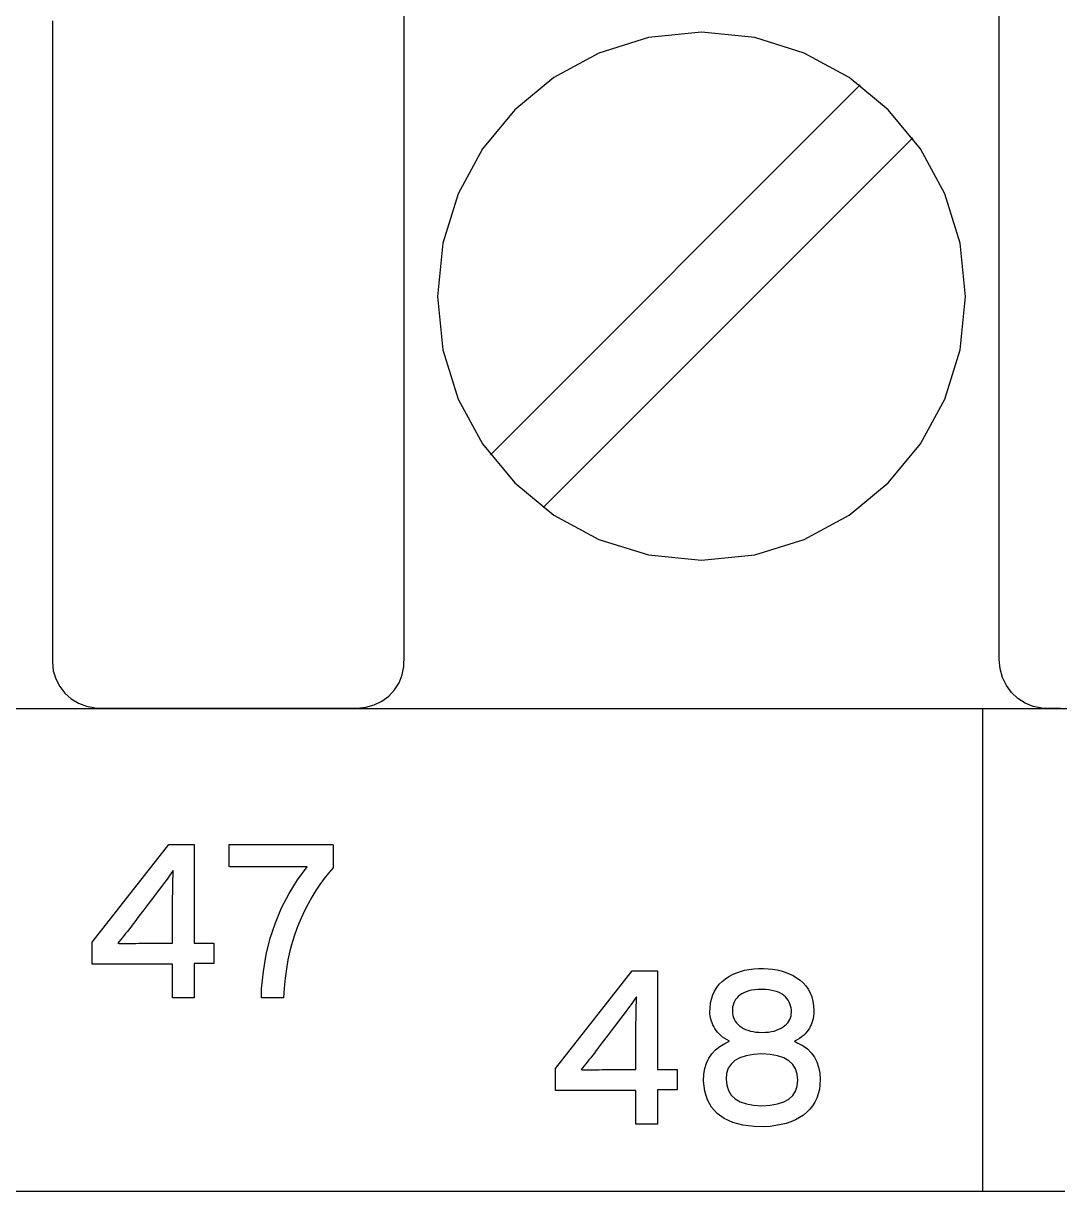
# Model space of a CAD drawing. Extents: x 1 to 47.7, y 0.2 to 35.
# Drawn here: x 41.941 to 42.598, y 10.665 to 11.405 of the extents above; entities that cross this region are included whole.
import ezdxf

# ---------------------------------------------------------------- set-up
doc = ezdxf.new("R2010")
doc.units = 0
doc.header["$MEASUREMENT"] = 0
for name, color, linetype in [('5_1___24__TARGET_LEDS___12', 7, 'CONTINUOUS'), ('6_1__EMPTY_IO_BOARD_POSITI', 7, 'CONTINUOUS'), ('6_2___8__INDEPENDENT_INPUT', 7, 'CONTINUOUS'), ('6_3___8__OPTOISO_INDEPENDE', 7, 'CONTINUOUS'), ('6_4___24__OPTOISO_INDEPEND', 7, 'CONTINUOUS'), ('6_5___8__INDEPENDENT_INPUT', 7, 'CONTINUOUS'), ('6_6___8__INDEPENDENT_INPUT', 7, 'CONTINUOUS'), ('6_7___8__OPTOISO_INDEPENDE', 7, 'CONTINUOUS'), ('6_8___8__OPTOISO_INDEPENDE', 7, 'CONTINUOUS'), ('8_0_____DWG', 7, 'CONTINUOUS')]:
    doc.layers.add(name, color=color, linetype=linetype)

msp = doc.modelspace()

# ---------------------------------------------------------------- linework, layer by layer
at = {"layer": '5_1___24__TARGET_LEDS___12'}
for points in [[(42.59827, 10.97097), (42.59617, 10.97097), (42.594, 10.97097), (42.59202, 10.97097), (42.59046, 10.97097), (42.58956, 10.97097), (42.58655, 10.97111), (42.58101, 10.9722), (42.57589, 10.97429), (42.57128, 10.97726), (42.56728, 10.98102), (42.564, 10.98547), (42.56153, 10.99049), (42.55998, 10.99599), (42.55943, 11.00187), (42.55943, 11.01845), (42.55943, 11.06256), (42.55943, 11.12573), (42.55943, 11.19948), (42.55943, 11.27535), (42.55943, 11.34487), (42.55943, 11.39957), (42.55943, 11.43097)], [(41.95946, 11.40656), (41.95946, 11.37683), (41.95946, 11.32506), (41.95946, 11.25926), (41.95946, 11.18744), (41.95946, 11.11763), (41.95946, 11.05784), (41.95946, 11.01609), (41.95946, 11.00039), (41.96, 10.99482), (41.96155, 10.98962), (41.96402, 10.98486), (41.96731, 10.98066), (41.97131, 10.9771), (41.97592, 10.97428), (41.98104, 10.97231), (41.98657, 10.97128), (41.99108, 10.97114), (42.00288, 10.97114), (42.02343, 10.97114), (42.04956, 10.97114), (42.07806, 10.97114), (42.10577, 10.97114), (42.12951, 10.97114), (42.14608, 10.97114), (42.15231, 10.97114), (42.15801, 10.97167), (42.16335, 10.97319), (42.16823, 10.97559), (42.17254, 10.97879), (42.17619, 10.98269), (42.17908, 10.98718), (42.1811, 10.99217), (42.18217, 10.99757), (42.1823, 11.00448), (42.1823, 11.03421), (42.1823, 11.08598), (42.1823, 11.15178), (42.1823, 11.2236), (42.1823, 11.29341), (42.1823, 11.3532), (42.1823, 11.39495), (42.1823, 11.41065)], [(42.237, 11.13171), (42.47127, 11.36598)], [(42.27042, 11.09829), (42.50469, 11.33255)], [(41.27577, 10.97097), (41.40918, 10.97097), (41.53902, 10.97097), (41.66485, 10.97097), (41.78623, 10.97097), (41.90271, 10.97097), (42.01385, 10.97097), (42.1192, 10.97097), (42.2183, 10.97097), (42.31073, 10.97097), (42.39603, 10.97097), (42.43587, 10.97097), (42.47376, 10.97097), (42.50965, 10.97097), (42.54348, 10.97097), (42.57519, 10.97097), (42.60473, 10.97097)]]:
    msp.add_lwpolyline(points, dxfattribs=at)
msp.add_lwpolyline([(42.20342, 11.23194), (42.20682, 11.19826), (42.21657, 11.16689), (42.23201, 11.13851), (42.25245, 11.11379), (42.27722, 11.09339), (42.30566, 11.07799), (42.3371, 11.06826), (42.37085, 11.06487), (42.40455, 11.06826), (42.43594, 11.07799), (42.46435, 11.09339), (42.48911, 11.11379), (42.50954, 11.13851), (42.52496, 11.16689), (42.53471, 11.19826), (42.53811, 11.23194), (42.53471, 11.26565), (42.52496, 11.29706), (42.50954, 11.3255), (42.48911, 11.3503), (42.46435, 11.37076), (42.43594, 11.38622), (42.40455, 11.39599), (42.37085, 11.39939), (42.3371, 11.39599), (42.30566, 11.38622), (42.27722, 11.37076), (42.25245, 11.3503), (42.23201, 11.3255), (42.21657, 11.29706), (42.20682, 11.26565)], close=True, dxfattribs=at)
at = {"layer": '6_1__EMPTY_IO_BOARD_POSITI'}
msp.add_lwpolyline([(42.59889, 10.97072), (42.55624, 10.97072), (42.5094, 10.97072), (42.45851, 10.97072), (42.40373, 10.97072), (42.34521, 10.97072), (42.28311, 10.97072), (42.21757, 10.97072), (42.14876, 10.97072), (42.07682, 10.97072), (42.00191, 10.97072), (41.92417, 10.97072), (41.84377, 10.97072), (41.76086, 10.97072), (41.67558, 10.97072), (41.5881, 10.97072), (41.49856, 10.97072), (41.40712, 10.97072), (41.21914, 10.97072)], dxfattribs=at)
at = {"layer": '6_2___8__INDEPENDENT_INPUT'}
for points in [[(42.59827, 10.97097), (42.59617, 10.97097), (42.594, 10.97097), (42.59202, 10.97097), (42.59046, 10.97097), (42.58956, 10.97097), (42.58655, 10.97111), (42.58101, 10.9722), (42.57589, 10.97429), (42.57128, 10.97726), (42.56728, 10.98102), (42.564, 10.98547), (42.56153, 10.99049), (42.55998, 10.99599), (42.55943, 11.00187), (42.55943, 11.01845), (42.55943, 11.06256), (42.55943, 11.12573), (42.55943, 11.19948), (42.55943, 11.27535), (42.55943, 11.34487), (42.55943, 11.39957), (42.55943, 11.43097)], [(41.95946, 11.40656), (41.95946, 11.37683), (41.95946, 11.32506), (41.95946, 11.25926), (41.95946, 11.18744), (41.95946, 11.11763), (41.95946, 11.05784), (41.95946, 11.01609), (41.95946, 11.00039), (41.96, 10.99482), (41.96155, 10.98962), (41.96402, 10.98486), (41.96731, 10.98066), (41.97131, 10.9771), (41.97592, 10.97428), (41.98104, 10.97231), (41.98657, 10.97128), (41.99108, 10.97114), (42.00288, 10.97114), (42.02343, 10.97114), (42.04956, 10.97114), (42.07806, 10.97114), (42.10577, 10.97114), (42.12951, 10.97114), (42.14608, 10.97114), (42.15231, 10.97114), (42.15801, 10.97167), (42.16335, 10.97319), (42.16823, 10.97559), (42.17254, 10.97879), (42.17619, 10.98269), (42.17908, 10.98718), (42.1811, 10.99217), (42.18217, 10.99757), (42.1823, 11.00448), (42.1823, 11.03421), (42.1823, 11.08598), (42.1823, 11.15178), (42.1823, 11.2236), (42.1823, 11.29341), (42.1823, 11.3532), (42.1823, 11.39495), (42.1823, 11.41065)], [(42.237, 11.13171), (42.47127, 11.36598)], [(42.27042, 11.09829), (42.50469, 11.33255)], [(41.27577, 10.97097), (41.40918, 10.97097), (41.53902, 10.97097), (41.66485, 10.97097), (41.78623, 10.97097), (41.90271, 10.97097), (42.01385, 10.97097), (42.1192, 10.97097), (42.2183, 10.97097), (42.31073, 10.97097), (42.39603, 10.97097), (42.43587, 10.97097), (42.47376, 10.97097), (42.50965, 10.97097), (42.54348, 10.97097), (42.57519, 10.97097), (42.60473, 10.97097)]]:
    msp.add_lwpolyline(points, dxfattribs=at)
msp.add_lwpolyline([(42.20342, 11.23194), (42.20682, 11.19826), (42.21657, 11.16689), (42.23201, 11.13851), (42.25245, 11.11379), (42.27722, 11.09339), (42.30566, 11.07799), (42.3371, 11.06826), (42.37085, 11.06487), (42.40455, 11.06826), (42.43594, 11.07799), (42.46435, 11.09339), (42.48911, 11.11379), (42.50954, 11.13851), (42.52496, 11.16689), (42.53471, 11.19826), (42.53811, 11.23194), (42.53471, 11.26565), (42.52496, 11.29706), (42.50954, 11.3255), (42.48911, 11.3503), (42.46435, 11.37076), (42.43594, 11.38622), (42.40455, 11.39599), (42.37085, 11.39939), (42.3371, 11.39599), (42.30566, 11.38622), (42.27722, 11.37076), (42.25245, 11.3503), (42.23201, 11.3255), (42.21657, 11.29706), (42.20682, 11.26565)], close=True, dxfattribs=at)
at = {"layer": '6_3___8__OPTOISO_INDEPENDE'}
for points in [[(42.59827, 10.97097), (42.59617, 10.97097), (42.594, 10.97097), (42.59202, 10.97097), (42.59046, 10.97097), (42.58956, 10.97097), (42.58655, 10.97111), (42.58101, 10.9722), (42.57589, 10.97429), (42.57128, 10.97726), (42.56728, 10.98102), (42.564, 10.98547), (42.56153, 10.99049), (42.55998, 10.99599), (42.55943, 11.00187), (42.55943, 11.01845), (42.55943, 11.06256), (42.55943, 11.12573), (42.55943, 11.19948), (42.55943, 11.27535), (42.55943, 11.34487), (42.55943, 11.39957), (42.55943, 11.43097)], [(41.95946, 11.40656), (41.95946, 11.37683), (41.95946, 11.32506), (41.95946, 11.25926), (41.95946, 11.18744), (41.95946, 11.11763), (41.95946, 11.05784), (41.95946, 11.01609), (41.95946, 11.00039), (41.96, 10.99482), (41.96155, 10.98962), (41.96402, 10.98486), (41.96731, 10.98066), (41.97131, 10.9771), (41.97592, 10.97428), (41.98104, 10.97231), (41.98657, 10.97128), (41.99108, 10.97114), (42.00288, 10.97114), (42.02343, 10.97114), (42.04956, 10.97114), (42.07806, 10.97114), (42.10577, 10.97114), (42.12951, 10.97114), (42.14608, 10.97114), (42.15231, 10.97114), (42.15801, 10.97167), (42.16335, 10.97319), (42.16823, 10.97559), (42.17254, 10.97879), (42.17619, 10.98269), (42.17908, 10.98718), (42.1811, 10.99217), (42.18217, 10.99757), (42.1823, 11.00448), (42.1823, 11.03421), (42.1823, 11.08598), (42.1823, 11.15178), (42.1823, 11.2236), (42.1823, 11.29341), (42.1823, 11.3532), (42.1823, 11.39495), (42.1823, 11.41065)], [(42.237, 11.13171), (42.47127, 11.36598)], [(42.27042, 11.09829), (42.50469, 11.33255)], [(41.27577, 10.97097), (41.40918, 10.97097), (41.53902, 10.97097), (41.66485, 10.97097), (41.78623, 10.97097), (41.90271, 10.97097), (42.01385, 10.97097), (42.1192, 10.97097), (42.2183, 10.97097), (42.31073, 10.97097), (42.39603, 10.97097), (42.43587, 10.97097), (42.47376, 10.97097), (42.50965, 10.97097), (42.54348, 10.97097), (42.57519, 10.97097), (42.60473, 10.97097)]]:
    msp.add_lwpolyline(points, dxfattribs=at)
msp.add_lwpolyline([(42.20342, 11.23194), (42.20682, 11.19826), (42.21657, 11.16689), (42.23201, 11.13851), (42.25245, 11.11379), (42.27722, 11.09339), (42.30566, 11.07799), (42.3371, 11.06826), (42.37085, 11.06487), (42.40455, 11.06826), (42.43594, 11.07799), (42.46435, 11.09339), (42.48911, 11.11379), (42.50954, 11.13851), (42.52496, 11.16689), (42.53471, 11.19826), (42.53811, 11.23194), (42.53471, 11.26565), (42.52496, 11.29706), (42.50954, 11.3255), (42.48911, 11.3503), (42.46435, 11.37076), (42.43594, 11.38622), (42.40455, 11.39599), (42.37085, 11.39939), (42.3371, 11.39599), (42.30566, 11.38622), (42.27722, 11.37076), (42.25245, 11.3503), (42.23201, 11.3255), (42.21657, 11.29706), (42.20682, 11.26565)], close=True, dxfattribs=at)
at = {"layer": '6_4___24__OPTOISO_INDEPEND'}
for points in [[(42.59827, 10.97097), (42.59617, 10.97097), (42.594, 10.97097), (42.59202, 10.97097), (42.59046, 10.97097), (42.58956, 10.97097), (42.58655, 10.97111), (42.58101, 10.9722), (42.57589, 10.97429), (42.57128, 10.97726), (42.56728, 10.98102), (42.564, 10.98547), (42.56153, 10.99049), (42.55998, 10.99599), (42.55943, 11.00187), (42.55943, 11.01845), (42.55943, 11.06256), (42.55943, 11.12573), (42.55943, 11.19948), (42.55943, 11.27535), (42.55943, 11.34487), (42.55943, 11.39957), (42.55943, 11.43097)], [(41.95946, 11.40656), (41.95946, 11.37683), (41.95946, 11.32506), (41.95946, 11.25926), (41.95946, 11.18744), (41.95946, 11.11763), (41.95946, 11.05784), (41.95946, 11.01609), (41.95946, 11.00039), (41.96, 10.99482), (41.96155, 10.98962), (41.96402, 10.98486), (41.96731, 10.98066), (41.97131, 10.9771), (41.97592, 10.97428), (41.98104, 10.97231), (41.98657, 10.97128), (41.99108, 10.97114), (42.00288, 10.97114), (42.02343, 10.97114), (42.04956, 10.97114), (42.07806, 10.97114), (42.10577, 10.97114), (42.12951, 10.97114), (42.14608, 10.97114), (42.15231, 10.97114), (42.15801, 10.97167), (42.16335, 10.97319), (42.16823, 10.97559), (42.17254, 10.97879), (42.17619, 10.98269), (42.17908, 10.98718), (42.1811, 10.99217), (42.18217, 10.99757), (42.1823, 11.00448), (42.1823, 11.03421), (42.1823, 11.08598), (42.1823, 11.15178), (42.1823, 11.2236), (42.1823, 11.29341), (42.1823, 11.3532), (42.1823, 11.39495), (42.1823, 11.41065)], [(42.237, 11.13171), (42.47127, 11.36598)], [(42.27042, 11.09829), (42.50469, 11.33255)], [(41.27577, 10.97097), (41.40918, 10.97097), (41.53902, 10.97097), (41.66485, 10.97097), (41.78623, 10.97097), (41.90271, 10.97097), (42.01385, 10.97097), (42.1192, 10.97097), (42.2183, 10.97097), (42.31073, 10.97097), (42.39603, 10.97097), (42.43587, 10.97097), (42.47376, 10.97097), (42.50965, 10.97097), (42.54348, 10.97097), (42.57519, 10.97097), (42.60473, 10.97097)]]:
    msp.add_lwpolyline(points, dxfattribs=at)
msp.add_lwpolyline([(42.20342, 11.23194), (42.20682, 11.19826), (42.21657, 11.16689), (42.23201, 11.13851), (42.25245, 11.11379), (42.27722, 11.09339), (42.30566, 11.07799), (42.3371, 11.06826), (42.37085, 11.06487), (42.40455, 11.06826), (42.43594, 11.07799), (42.46435, 11.09339), (42.48911, 11.11379), (42.50954, 11.13851), (42.52496, 11.16689), (42.53471, 11.19826), (42.53811, 11.23194), (42.53471, 11.26565), (42.52496, 11.29706), (42.50954, 11.3255), (42.48911, 11.3503), (42.46435, 11.37076), (42.43594, 11.38622), (42.40455, 11.39599), (42.37085, 11.39939), (42.3371, 11.39599), (42.30566, 11.38622), (42.27722, 11.37076), (42.25245, 11.3503), (42.23201, 11.3255), (42.21657, 11.29706), (42.20682, 11.26565)], close=True, dxfattribs=at)
at = {"layer": '6_5___8__INDEPENDENT_INPUT'}
for points in [[(42.59827, 10.97097), (42.59617, 10.97097), (42.594, 10.97097), (42.59202, 10.97097), (42.59046, 10.97097), (42.58956, 10.97097), (42.58655, 10.97111), (42.58101, 10.9722), (42.57589, 10.97429), (42.57128, 10.97726), (42.56728, 10.98102), (42.564, 10.98547), (42.56153, 10.99049), (42.55998, 10.99599), (42.55943, 11.00187), (42.55943, 11.01845), (42.55943, 11.06256), (42.55943, 11.12573), (42.55943, 11.19948), (42.55943, 11.27535), (42.55943, 11.34487), (42.55943, 11.39957), (42.55943, 11.43097)], [(41.95946, 11.40656), (41.95946, 11.37683), (41.95946, 11.32506), (41.95946, 11.25926), (41.95946, 11.18744), (41.95946, 11.11763), (41.95946, 11.05784), (41.95946, 11.01609), (41.95946, 11.00039), (41.96, 10.99482), (41.96155, 10.98962), (41.96402, 10.98486), (41.96731, 10.98066), (41.97131, 10.9771), (41.97592, 10.97428), (41.98104, 10.97231), (41.98657, 10.97128), (41.99108, 10.97114), (42.00288, 10.97114), (42.02343, 10.97114), (42.04956, 10.97114), (42.07806, 10.97114), (42.10577, 10.97114), (42.12951, 10.97114), (42.14608, 10.97114), (42.15231, 10.97114), (42.15801, 10.97167), (42.16335, 10.97319), (42.16823, 10.97559), (42.17254, 10.97879), (42.17619, 10.98269), (42.17908, 10.98718), (42.1811, 10.99217), (42.18217, 10.99757), (42.1823, 11.00448), (42.1823, 11.03421), (42.1823, 11.08598), (42.1823, 11.15178), (42.1823, 11.2236), (42.1823, 11.29341), (42.1823, 11.3532), (42.1823, 11.39495), (42.1823, 11.41065)], [(42.237, 11.13171), (42.47127, 11.36598)], [(42.27042, 11.09829), (42.50469, 11.33255)], [(41.27577, 10.97097), (41.40918, 10.97097), (41.53902, 10.97097), (41.66485, 10.97097), (41.78623, 10.97097), (41.90271, 10.97097), (42.01385, 10.97097), (42.1192, 10.97097), (42.2183, 10.97097), (42.31073, 10.97097), (42.39603, 10.97097), (42.43587, 10.97097), (42.47376, 10.97097), (42.50965, 10.97097), (42.54348, 10.97097), (42.57519, 10.97097), (42.60473, 10.97097)]]:
    msp.add_lwpolyline(points, dxfattribs=at)
msp.add_lwpolyline([(42.20342, 11.23194), (42.20682, 11.19826), (42.21657, 11.16689), (42.23201, 11.13851), (42.25245, 11.11379), (42.27722, 11.09339), (42.30566, 11.07799), (42.3371, 11.06826), (42.37085, 11.06487), (42.40455, 11.06826), (42.43594, 11.07799), (42.46435, 11.09339), (42.48911, 11.11379), (42.50954, 11.13851), (42.52496, 11.16689), (42.53471, 11.19826), (42.53811, 11.23194), (42.53471, 11.26565), (42.52496, 11.29706), (42.50954, 11.3255), (42.48911, 11.3503), (42.46435, 11.37076), (42.43594, 11.38622), (42.40455, 11.39599), (42.37085, 11.39939), (42.3371, 11.39599), (42.30566, 11.38622), (42.27722, 11.37076), (42.25245, 11.3503), (42.23201, 11.3255), (42.21657, 11.29706), (42.20682, 11.26565)], close=True, dxfattribs=at)
at = {"layer": '6_6___8__INDEPENDENT_INPUT'}
for points in [[(42.59827, 10.97097), (42.59617, 10.97097), (42.594, 10.97097), (42.59202, 10.97097), (42.59046, 10.97097), (42.58956, 10.97097), (42.58655, 10.97111), (42.58101, 10.9722), (42.57589, 10.97429), (42.57128, 10.97726), (42.56728, 10.98102), (42.564, 10.98547), (42.56153, 10.99049), (42.55998, 10.99599), (42.55943, 11.00187), (42.55943, 11.01845), (42.55943, 11.06256), (42.55943, 11.12573), (42.55943, 11.19948), (42.55943, 11.27535), (42.55943, 11.34487), (42.55943, 11.39957), (42.55943, 11.43097)], [(41.95946, 11.40656), (41.95946, 11.37683), (41.95946, 11.32506), (41.95946, 11.25926), (41.95946, 11.18744), (41.95946, 11.11763), (41.95946, 11.05784), (41.95946, 11.01609), (41.95946, 11.00039), (41.96, 10.99482), (41.96155, 10.98962), (41.96402, 10.98486), (41.96731, 10.98066), (41.97131, 10.9771), (41.97592, 10.97428), (41.98104, 10.97231), (41.98657, 10.97128), (41.99108, 10.97114), (42.00288, 10.97114), (42.02343, 10.97114), (42.04956, 10.97114), (42.07806, 10.97114), (42.10577, 10.97114), (42.12951, 10.97114), (42.14608, 10.97114), (42.15231, 10.97114), (42.15801, 10.97167), (42.16335, 10.97319), (42.16823, 10.97559), (42.17254, 10.97879), (42.17619, 10.98269), (42.17908, 10.98718), (42.1811, 10.99217), (42.18217, 10.99757), (42.1823, 11.00448), (42.1823, 11.03421), (42.1823, 11.08598), (42.1823, 11.15178), (42.1823, 11.2236), (42.1823, 11.29341), (42.1823, 11.3532), (42.1823, 11.39495), (42.1823, 11.41065)], [(42.237, 11.13171), (42.47127, 11.36598)], [(42.27042, 11.09829), (42.50469, 11.33255)], [(41.27577, 10.97097), (41.40918, 10.97097), (41.53902, 10.97097), (41.66485, 10.97097), (41.78623, 10.97097), (41.90271, 10.97097), (42.01385, 10.97097), (42.1192, 10.97097), (42.2183, 10.97097), (42.31073, 10.97097), (42.39603, 10.97097), (42.43587, 10.97097), (42.47376, 10.97097), (42.50965, 10.97097), (42.54348, 10.97097), (42.57519, 10.97097), (42.60473, 10.97097)]]:
    msp.add_lwpolyline(points, dxfattribs=at)
msp.add_lwpolyline([(42.20342, 11.23194), (42.20682, 11.19826), (42.21657, 11.16689), (42.23201, 11.13851), (42.25245, 11.11379), (42.27722, 11.09339), (42.30566, 11.07799), (42.3371, 11.06826), (42.37085, 11.06487), (42.40455, 11.06826), (42.43594, 11.07799), (42.46435, 11.09339), (42.48911, 11.11379), (42.50954, 11.13851), (42.52496, 11.16689), (42.53471, 11.19826), (42.53811, 11.23194), (42.53471, 11.26565), (42.52496, 11.29706), (42.50954, 11.3255), (42.48911, 11.3503), (42.46435, 11.37076), (42.43594, 11.38622), (42.40455, 11.39599), (42.37085, 11.39939), (42.3371, 11.39599), (42.30566, 11.38622), (42.27722, 11.37076), (42.25245, 11.3503), (42.23201, 11.3255), (42.21657, 11.29706), (42.20682, 11.26565)], close=True, dxfattribs=at)
at = {"layer": '6_7___8__OPTOISO_INDEPENDE'}
for points in [[(42.59827, 10.97097), (42.59617, 10.97097), (42.594, 10.97097), (42.59202, 10.97097), (42.59046, 10.97097), (42.58956, 10.97097), (42.58655, 10.97111), (42.58101, 10.9722), (42.57589, 10.97429), (42.57128, 10.97726), (42.56728, 10.98102), (42.564, 10.98547), (42.56153, 10.99049), (42.55998, 10.99599), (42.55943, 11.00187), (42.55943, 11.01845), (42.55943, 11.06256), (42.55943, 11.12573), (42.55943, 11.19948), (42.55943, 11.27535), (42.55943, 11.34487), (42.55943, 11.39957), (42.55943, 11.43097)], [(41.95946, 11.40656), (41.95946, 11.37683), (41.95946, 11.32506), (41.95946, 11.25926), (41.95946, 11.18744), (41.95946, 11.11763), (41.95946, 11.05784), (41.95946, 11.01609), (41.95946, 11.00039), (41.96, 10.99482), (41.96155, 10.98962), (41.96402, 10.98486), (41.96731, 10.98066), (41.97131, 10.9771), (41.97592, 10.97428), (41.98104, 10.97231), (41.98657, 10.97128), (41.99108, 10.97114), (42.00288, 10.97114), (42.02343, 10.97114), (42.04956, 10.97114), (42.07806, 10.97114), (42.10577, 10.97114), (42.12951, 10.97114), (42.14608, 10.97114), (42.15231, 10.97114), (42.15801, 10.97167), (42.16335, 10.97319), (42.16823, 10.97559), (42.17254, 10.97879), (42.17619, 10.98269), (42.17908, 10.98718), (42.1811, 10.99217), (42.18217, 10.99757), (42.1823, 11.00448), (42.1823, 11.03421), (42.1823, 11.08598), (42.1823, 11.15178), (42.1823, 11.2236), (42.1823, 11.29341), (42.1823, 11.3532), (42.1823, 11.39495), (42.1823, 11.41065)], [(42.237, 11.13171), (42.47127, 11.36598)], [(42.27042, 11.09829), (42.50469, 11.33255)], [(41.27577, 10.97097), (41.40918, 10.97097), (41.53902, 10.97097), (41.66485, 10.97097), (41.78623, 10.97097), (41.90271, 10.97097), (42.01385, 10.97097), (42.1192, 10.97097), (42.2183, 10.97097), (42.31073, 10.97097), (42.39603, 10.97097), (42.43587, 10.97097), (42.47376, 10.97097), (42.50965, 10.97097), (42.54348, 10.97097), (42.57519, 10.97097), (42.60473, 10.97097)]]:
    msp.add_lwpolyline(points, dxfattribs=at)
msp.add_lwpolyline([(42.20342, 11.23194), (42.20682, 11.19826), (42.21657, 11.16689), (42.23201, 11.13851), (42.25245, 11.11379), (42.27722, 11.09339), (42.30566, 11.07799), (42.3371, 11.06826), (42.37085, 11.06487), (42.40455, 11.06826), (42.43594, 11.07799), (42.46435, 11.09339), (42.48911, 11.11379), (42.50954, 11.13851), (42.52496, 11.16689), (42.53471, 11.19826), (42.53811, 11.23194), (42.53471, 11.26565), (42.52496, 11.29706), (42.50954, 11.3255), (42.48911, 11.3503), (42.46435, 11.37076), (42.43594, 11.38622), (42.40455, 11.39599), (42.37085, 11.39939), (42.3371, 11.39599), (42.30566, 11.38622), (42.27722, 11.37076), (42.25245, 11.3503), (42.23201, 11.3255), (42.21657, 11.29706), (42.20682, 11.26565)], close=True, dxfattribs=at)
at = {"layer": '6_8___8__OPTOISO_INDEPENDE'}
for points in [[(42.59827, 10.97097), (42.59617, 10.97097), (42.594, 10.97097), (42.59202, 10.97097), (42.59046, 10.97097), (42.58956, 10.97097), (42.58655, 10.97111), (42.58101, 10.9722), (42.57589, 10.97429), (42.57128, 10.97726), (42.56728, 10.98102), (42.564, 10.98547), (42.56153, 10.99049), (42.55998, 10.99599), (42.55943, 11.00187), (42.55943, 11.01845), (42.55943, 11.06256), (42.55943, 11.12573), (42.55943, 11.19948), (42.55943, 11.27535), (42.55943, 11.34487), (42.55943, 11.39957), (42.55943, 11.43097)], [(41.95946, 11.40656), (41.95946, 11.37683), (41.95946, 11.32506), (41.95946, 11.25926), (41.95946, 11.18744), (41.95946, 11.11763), (41.95946, 11.05784), (41.95946, 11.01609), (41.95946, 11.00039), (41.96, 10.99482), (41.96155, 10.98962), (41.96402, 10.98486), (41.96731, 10.98066), (41.97131, 10.9771), (41.97592, 10.97428), (41.98104, 10.97231), (41.98657, 10.97128), (41.99108, 10.97114), (42.00288, 10.97114), (42.02343, 10.97114), (42.04956, 10.97114), (42.07806, 10.97114), (42.10577, 10.97114), (42.12951, 10.97114), (42.14608, 10.97114), (42.15231, 10.97114), (42.15801, 10.97167), (42.16335, 10.97319), (42.16823, 10.97559), (42.17254, 10.97879), (42.17619, 10.98269), (42.17908, 10.98718), (42.1811, 10.99217), (42.18217, 10.99757), (42.1823, 11.00448), (42.1823, 11.03421), (42.1823, 11.08598), (42.1823, 11.15178), (42.1823, 11.2236), (42.1823, 11.29341), (42.1823, 11.3532), (42.1823, 11.39495), (42.1823, 11.41065)], [(42.237, 11.13171), (42.47127, 11.36598)], [(42.27042, 11.09829), (42.50469, 11.33255)], [(41.27577, 10.97097), (41.40918, 10.97097), (41.53902, 10.97097), (41.66485, 10.97097), (41.78623, 10.97097), (41.90271, 10.97097), (42.01385, 10.97097), (42.1192, 10.97097), (42.2183, 10.97097), (42.31073, 10.97097), (42.39603, 10.97097), (42.43587, 10.97097), (42.47376, 10.97097), (42.50965, 10.97097), (42.54348, 10.97097), (42.57519, 10.97097), (42.60473, 10.97097)]]:
    msp.add_lwpolyline(points, dxfattribs=at)
msp.add_lwpolyline([(42.20342, 11.23194), (42.20682, 11.19826), (42.21657, 11.16689), (42.23201, 11.13851), (42.25245, 11.11379), (42.27722, 11.09339), (42.30566, 11.07799), (42.3371, 11.06826), (42.37085, 11.06487), (42.40455, 11.06826), (42.43594, 11.07799), (42.46435, 11.09339), (42.48911, 11.11379), (42.50954, 11.13851), (42.52496, 11.16689), (42.53471, 11.19826), (42.53811, 11.23194), (42.53471, 11.26565), (42.52496, 11.29706), (42.50954, 11.3255), (42.48911, 11.3503), (42.46435, 11.37076), (42.43594, 11.38622), (42.40455, 11.39599), (42.37085, 11.39939), (42.3371, 11.39599), (42.30566, 11.38622), (42.27722, 11.37076), (42.25245, 11.3503), (42.23201, 11.3255), (42.21657, 11.29706), (42.20682, 11.26565)], close=True, dxfattribs=at)
at = {"layer": '8_0_____DWG'}
for points in [[(42.54892, 10.97114), (42.54892, 10.66478)], [(42.04929, 10.80932), (42.04929, 10.78748), (42.0356, 10.78748), (42.0356, 10.80885), (41.98463, 10.80885), (41.98463, 10.82275), (42.03314, 10.88466), (42.04929, 10.88466), (42.04929, 10.82213), (42.06177, 10.82213), (42.06177, 10.80932), (42.04929, 10.80932)], [(42.34295, 10.72928), (42.34295, 10.70744), (42.32925, 10.70744), (42.32925, 10.72881), (42.27828, 10.72881), (42.27828, 10.74272), (42.3268, 10.80463), (42.34295, 10.80463), (42.34295, 10.74209), (42.35541, 10.74209), (42.35541, 10.72928), (42.34295, 10.72928)], [(42.60099, 10.66478), (42.56969, 10.66478), (42.53713, 10.66478), (42.50334, 10.66478), (42.46832, 10.66478), (42.43208, 10.66478), (42.39464, 10.66478), (42.35601, 10.66478), (42.3162, 10.66478), (42.27522, 10.66478), (42.23309, 10.66478), (42.18981, 10.66478), (42.1454, 10.66478), (42.09987, 10.66478), (42.05323, 10.66478), (42.0055, 10.66478), (41.95668, 10.66478), (41.90679, 10.66478)]]:
    msp.add_lwpolyline(points, dxfattribs=at)
for points in [[(42.13727, 10.86995), (42.13441, 10.86663), (42.13164, 10.86312), (42.12897, 10.85941), (42.12639, 10.85551), (42.12391, 10.85142), (42.12154, 10.84713), (42.11926, 10.84265), (42.11707, 10.83797), (42.11499, 10.83309), (42.11309, 10.828), (42.11141, 10.82273), (42.10995, 10.81729), (42.10871, 10.81168), (42.10769, 10.80589), (42.10688, 10.79993), (42.10629, 10.79379), (42.10592, 10.78748), (42.10537, 10.78748), (42.10392, 10.78748), (42.10185, 10.78748), (42.09943, 10.78748), (42.09694, 10.78748), (42.09466, 10.78748), (42.09286, 10.78748), (42.09183, 10.78748), (42.09199, 10.7932), (42.09311, 10.80432), (42.09495, 10.81503), (42.09749, 10.82532), (42.10075, 10.8352), (42.10471, 10.84466), (42.10938, 10.85371), (42.11476, 10.86235), (42.12085, 10.87056), (42.11896, 10.87056), (42.11394, 10.87056), (42.10675, 10.87056), (42.09835, 10.87056), (42.08971, 10.87056), (42.0818, 10.87056), (42.07557, 10.87056), (42.072, 10.87056), (42.07151, 10.87071), (42.07151, 10.87173), (42.07151, 10.87351), (42.07151, 10.87577), (42.07151, 10.87824), (42.07151, 10.88063), (42.07151, 10.88269), (42.07151, 10.88412), (42.07151, 10.88466), (42.07402, 10.88466), (42.08072, 10.88466), (42.0903, 10.88466), (42.10149, 10.88466), (42.113, 10.88466), (42.12355, 10.88466), (42.13185, 10.88466), (42.13662, 10.88466), (42.13727, 10.88452), (42.13727, 10.88345), (42.13727, 10.8816), (42.13727, 10.87924), (42.13727, 10.87666), (42.13727, 10.87416), (42.13727, 10.87201), (42.13727, 10.87052)], [(42.036, 10.86831), (42.03521, 10.86718), (42.03436, 10.86599), (42.03345, 10.86473), (42.03249, 10.8634), (42.03146, 10.86202), (42.03038, 10.86056), (42.02925, 10.85905), (42.02805, 10.85746), (42.02728, 10.85645), (42.02587, 10.85458), (42.02349, 10.85145), (42.02052, 10.84753), (42.01731, 10.8433), (42.01423, 10.83924), (42.01165, 10.83583), (42.00992, 10.83355), (42.00923, 10.83264), (42.00807, 10.83112), (42.00694, 10.82966), (42.00583, 10.82827), (42.00476, 10.82694), (42.00373, 10.82568), (42.00272, 10.82449), (42.00174, 10.82335), (42.00079, 10.82229), (42.00164, 10.822), (42.00325, 10.822), (42.00492, 10.82201), (42.00666, 10.82202), (42.00846, 10.82204), (42.01032, 10.82206), (42.01225, 10.82208), (42.01424, 10.82211), (42.01577, 10.82213), (42.01695, 10.82213), (42.0193, 10.82213), (42.02242, 10.82213), (42.02591, 10.82213), (42.02937, 10.82213), (42.0324, 10.82213), (42.03461, 10.82213), (42.03559, 10.82213), (42.0356, 10.82295), (42.0356, 10.82566), (42.0356, 10.8297), (42.0356, 10.83452), (42.0356, 10.83955), (42.0356, 10.8442), (42.0356, 10.84793), (42.0356, 10.85014), (42.03562, 10.85157), (42.03565, 10.85395), (42.03569, 10.85626), (42.03573, 10.85848), (42.03578, 10.86061), (42.03582, 10.86266), (42.03588, 10.86463), (42.03594, 10.86651)], [(42.44604, 10.73576), (42.44588, 10.73254), (42.44547, 10.7295), (42.44479, 10.72664), (42.44386, 10.72397), (42.44267, 10.72148), (42.44123, 10.71917), (42.43952, 10.71704), (42.43756, 10.71509), (42.43534, 10.71331), (42.43293, 10.7117), (42.43031, 10.71028), (42.4275, 10.70906), (42.4245, 10.70804), (42.42129, 10.70721), (42.41789, 10.70658), (42.4143, 10.70615), (42.4105, 10.70592), (42.40424, 10.70605), (42.39697, 10.70696), (42.39063, 10.70863), (42.38522, 10.71107), (42.38074, 10.71428), (42.37719, 10.71826), (42.37458, 10.72302), (42.3729, 10.72854), (42.37214, 10.73483), (42.37227, 10.73918), (42.37287, 10.74285), (42.3739, 10.74622), (42.37538, 10.74929), (42.37729, 10.75206), (42.37964, 10.75453), (42.38243, 10.7567), (42.38566, 10.75857), (42.38855, 10.76005), (42.38698, 10.76088), (42.38553, 10.76176), (42.3842, 10.76269), (42.38299, 10.76367), (42.38189, 10.7647), (42.38091, 10.76579), (42.38005, 10.76693), (42.37931, 10.76812), (42.37865, 10.76934), (42.37805, 10.77054), (42.37753, 10.77172), (42.37709, 10.77288), (42.37673, 10.77402), (42.37645, 10.77515), (42.37626, 10.77626), (42.37614, 10.77735), (42.37611, 10.77842), (42.3762, 10.78098), (42.37654, 10.78399), (42.37713, 10.78681), (42.37797, 10.78943), (42.37906, 10.79186), (42.38041, 10.7941), (42.38201, 10.79615), (42.38386, 10.79801), (42.38596, 10.79968), (42.38815, 10.80108), (42.39046, 10.80232), (42.39289, 10.80339), (42.39545, 10.80428), (42.39814, 10.805), (42.40095, 10.80555), (42.40388, 10.80593), (42.40694, 10.80614), (42.41007, 10.80618), (42.41302, 10.80604), (42.41588, 10.80574), (42.41865, 10.80526), (42.42132, 10.80461), (42.42391, 10.80379), (42.42639, 10.8028), (42.42879, 10.80164), (42.43109, 10.8003), (42.43328, 10.79879), (42.43524, 10.79708), (42.43696, 10.79516), (42.43842, 10.79305), (42.43964, 10.79073), (42.44061, 10.78821), (42.44133, 10.78549), (42.4418, 10.78257), (42.44202, 10.77944), (42.44203, 10.77856), (42.44201, 10.77806), (42.44197, 10.77756), (42.44193, 10.77704), (42.44187, 10.77651), (42.44179, 10.77597), (42.4417, 10.77542), (42.4416, 10.77486), (42.44148, 10.77428), (42.44133, 10.77367), (42.44116, 10.77305), (42.44096, 10.77244), (42.44075, 10.77182), (42.44051, 10.77119), (42.44024, 10.77057), (42.43996, 10.76993), (42.43965, 10.7693), (42.43917, 10.76838), (42.43839, 10.76713), (42.4375, 10.76594), (42.4365, 10.76482), (42.43538, 10.76376), (42.43416, 10.76276), (42.43283, 10.76182), (42.43138, 10.76095), (42.42983, 10.76013), (42.43193, 10.75892), (42.43516, 10.75722), (42.43797, 10.75519), (42.44036, 10.75281), (42.44234, 10.75008), (42.44389, 10.74702), (42.44503, 10.74361), (42.44575, 10.73985)], [(42.42779, 10.77858), (42.42773, 10.77994), (42.42756, 10.78124), (42.42727, 10.78251), (42.42686, 10.78372), (42.42634, 10.78489), (42.4257, 10.78601), (42.42495, 10.78708), (42.42408, 10.78811), (42.42306, 10.78908), (42.42186, 10.78994), (42.4205, 10.7907), (42.41898, 10.79135), (42.41729, 10.79188), (42.41545, 10.7923), (42.41344, 10.79261), (42.41128, 10.79281), (42.40895, 10.7929), (42.40665, 10.79282), (42.40451, 10.79263), (42.40253, 10.79234), (42.40072, 10.79194), (42.39907, 10.79144), (42.39758, 10.79084), (42.39625, 10.79013), (42.39508, 10.78932), (42.39406, 10.78841), (42.39317, 10.78744), (42.39239, 10.78642), (42.39174, 10.78534), (42.39122, 10.78421), (42.39081, 10.78302), (42.39054, 10.78178), (42.39038, 10.78048), (42.39035, 10.77913), (42.39042, 10.77775), (42.39064, 10.77643), (42.39099, 10.77518), (42.39149, 10.77399), (42.39213, 10.77287), (42.39291, 10.77181), (42.39383, 10.77082), (42.3949, 10.76988), (42.39608, 10.76901), (42.39736, 10.76824), (42.39874, 10.76756), (42.40022, 10.76699), (42.40181, 10.76652), (42.4035, 10.76616), (42.4053, 10.7659), (42.4072, 10.76574), (42.40921, 10.76569), (42.41129, 10.76575), (42.41326, 10.76591), (42.4151, 10.76618), (42.41683, 10.76655), (42.41842, 10.76704), (42.4199, 10.76763), (42.42126, 10.76833), (42.4225, 10.76914), (42.42361, 10.77), (42.42459, 10.77089), (42.42544, 10.77183), (42.42616, 10.77282), (42.42674, 10.77387), (42.4272, 10.77497), (42.42753, 10.77612), (42.42772, 10.77732)], [(42.32964, 10.78827), (42.32885, 10.78714), (42.328, 10.78595), (42.3271, 10.78469), (42.32613, 10.78337), (42.32511, 10.78198), (42.32404, 10.78053), (42.3229, 10.77901), (42.32171, 10.77743), (42.32094, 10.77641), (42.31953, 10.77454), (42.31715, 10.77141), (42.31418, 10.76749), (42.31097, 10.76326), (42.30789, 10.7592), (42.30531, 10.75579), (42.30358, 10.75351), (42.30289, 10.7526), (42.30172, 10.75108), (42.30059, 10.74962), (42.29949, 10.74823), (42.29842, 10.74691), (42.29738, 10.74565), (42.29637, 10.74445), (42.2954, 10.74332), (42.29445, 10.74225), (42.2953, 10.74196), (42.2969, 10.74196), (42.29857, 10.74197), (42.3003, 10.74198), (42.3021, 10.742), (42.30397, 10.74202), (42.3059, 10.74204), (42.30789, 10.74207), (42.30942, 10.74209), (42.3106, 10.74209), (42.31295, 10.74209), (42.31607, 10.74209), (42.31955, 10.74209), (42.32301, 10.74209), (42.32605, 10.74209), (42.32825, 10.74209), (42.32923, 10.74209), (42.32925, 10.74291), (42.32925, 10.74562), (42.32925, 10.74967), (42.32925, 10.75449), (42.32925, 10.75951), (42.32925, 10.76417), (42.32925, 10.76789), (42.32925, 10.77011), (42.32927, 10.77153), (42.3293, 10.77392), (42.32934, 10.77622), (42.32939, 10.77844), (42.32943, 10.78057), (42.32948, 10.78262), (42.32953, 10.78459), (42.32959, 10.78647)], [(42.43179, 10.73535), (42.43146, 10.73919), (42.43041, 10.74253), (42.42864, 10.74537), (42.42615, 10.74771), (42.42293, 10.74954), (42.41899, 10.75086), (42.41432, 10.75169), (42.40894, 10.75201), (42.40364, 10.7517), (42.39906, 10.75091), (42.39517, 10.74963), (42.392, 10.74788), (42.38953, 10.74564), (42.38776, 10.74292), (42.38671, 10.73972), (42.38635, 10.73603), (42.38676, 10.73214), (42.38787, 10.72876), (42.38966, 10.72589), (42.39216, 10.72352), (42.39535, 10.72167), (42.39923, 10.72033), (42.4038, 10.71949), (42.40907, 10.71917), (42.4144, 10.71951), (42.41901, 10.72033), (42.42292, 10.72164), (42.42611, 10.72342), (42.4286, 10.72568), (42.43037, 10.72842), (42.43144, 10.73165)]]:
    msp.add_lwpolyline(points, close=True, dxfattribs=at)

doc.saveas('drawing.dxf')
